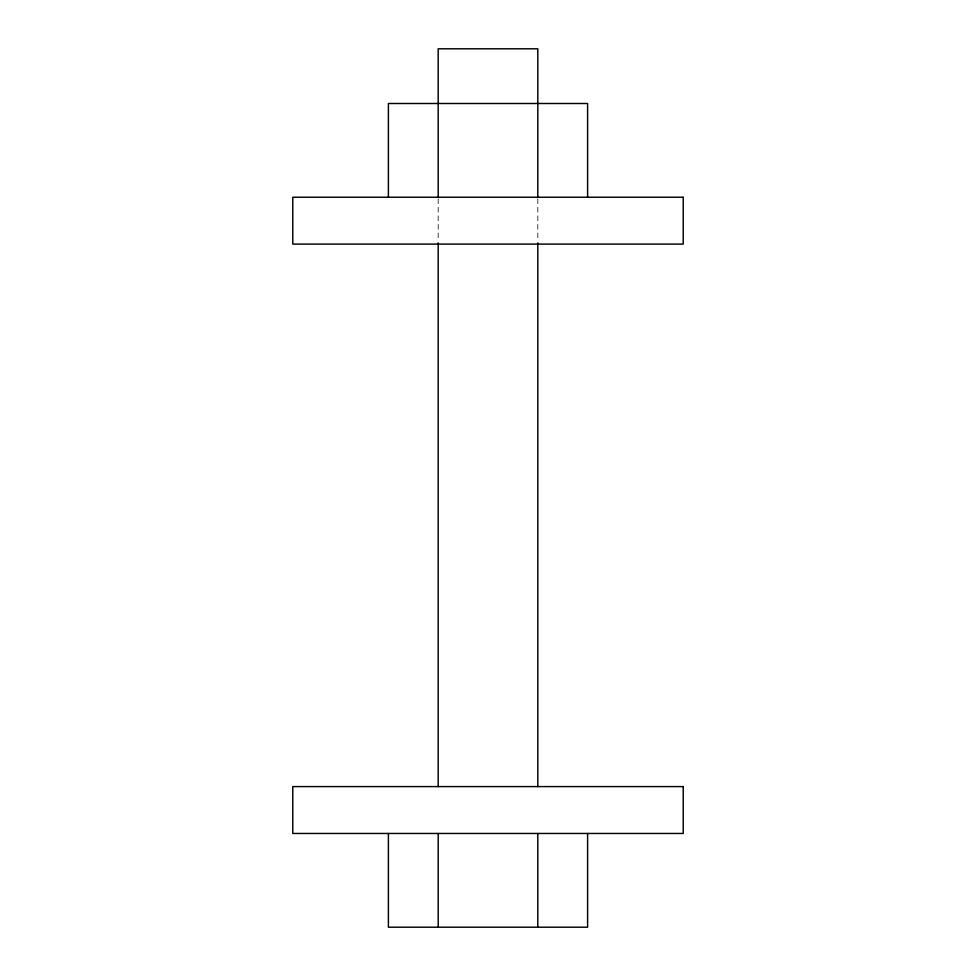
<?xml version="1.0" encoding="UTF-8"?>
<svg xmlns="http://www.w3.org/2000/svg" width="976" height="976" viewBox="0 0 976 976"><rect width="100%" height="100%" fill="white"/><g stroke="black" fill="none" stroke-linecap="round" stroke-linejoin="round"><path stroke-width="0.73" stroke-dasharray="4.88 3.66" d="M537.825 198.762L537.825 241.401M438.175 198.762L438.175 241.401"/><path stroke-width="1.46" d="M587.601 197.237L587.601 103.493L388.399 103.493L388.399 197.237M587.601 833.467L587.601 927.2L388.399 927.2L388.399 833.467M537.8 197.237L537.825 48.8L438.175 48.8L438.2 197.237M537.825 242.926L537.825 786.595M537.8 833.467L537.8 927.2M438.175 242.926L438.175 786.595M438.2 833.467L438.2 927.2M683.212 197.237L292.788 197.237L292.788 244.098L683.212 244.098L683.212 197.237M683.212 786.595L292.788 786.595L292.788 833.467L683.212 833.467L683.212 786.595"/></g></svg>
